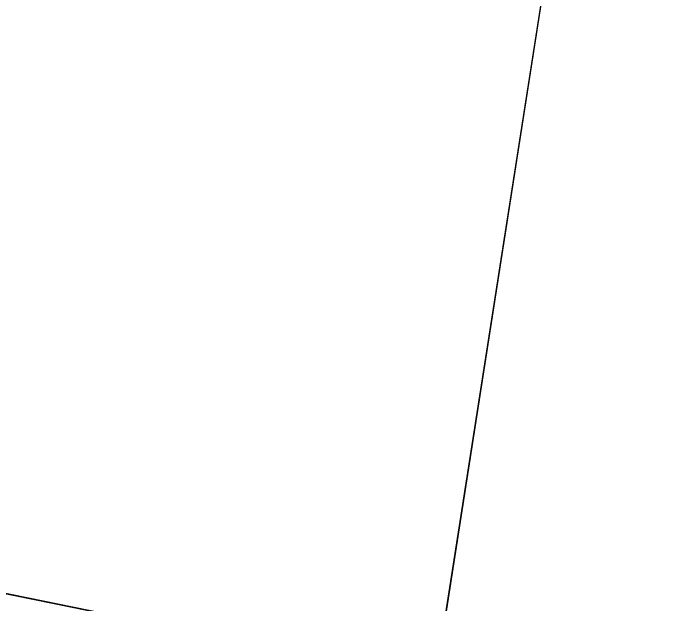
# Model space of a CAD drawing. Header units: metres. Extents: x 503497 to 504361, y 6966567 to 6966857.
# Drawn here: x 504152.933 to 504155.618, y 6966753.764 to 6966756.21 of the extents above; entities that cross this region are included whole.
import ezdxf

# ---------------------------------------------------------------- set-up
doc = ezdxf.new("R2010")
doc.units = ezdxf.units.M

msp = doc.modelspace()

# ---------------------------------------------------------------- linework, layer by layer
at = {"layer": 'SHADOW_APPROVED_20260111T072000'}
for points in [[(504162.3543, 6966751.1815), (504177.0609, 6966748.8875), (504097.0467, 6966765.1848), (504082.3401, 6966767.4788), (504162.3543, 6966751.1815)], [(504177.0609, 6966748.8875), (504175.3149, 6966737.6944), (504095.3007, 6966753.9917), (504097.0467, 6966765.1848), (504177.0609, 6966748.8875)]]:
    msp.add_lwpolyline(points, close=True, dxfattribs=at)
at = {"layer": 'SHADOW_COMPARATOR_RL48_20260111T072000'}
for points in [[(504162.3543, 6966751.1815), (504177.0609, 6966748.8875), (504131.4336, 6966758.1809), (504116.727, 6966760.4749), (504162.3543, 6966751.1815)], [(504177.0609, 6966748.8875), (504175.3149, 6966737.6944), (504129.6876, 6966746.9878), (504131.4336, 6966758.1809), (504177.0609, 6966748.8875)]]:
    msp.add_lwpolyline(points, close=True, dxfattribs=at)
at = {"layer": 'SHADOW_COMPARATOR_RL48_20261221T150000'}
for points in [[(504129.6052, 6966740.8657), (504131.954, 6966755.9236), (504155.4579, 6966758.4305), (504153.1091, 6966743.3726), (504129.6052, 6966740.8657)], [(504153.1091, 6966743.3726), (504155.4579, 6966758.4305), (504184.4863, 6966753.9024), (504184.1235, 6966751.5768), (504185.4954, 6966751.3628), (504185.8582, 6966753.6884), (504200.5648, 6966751.3944), (504198.8188, 6966740.2013), (504195.5395, 6966740.7128), (504195.3777, 6966739.6755), (504198.3056, 6966739.2188), (504196.5753, 6966728.1261), (504182.103, 6966730.3836), (504181.8081, 6966728.493), (504173.041, 6966729.8606), (504173.4951, 6966732.7718), (504170.4333, 6966733.2494), (504170.282, 6966732.279), (504161.9499, 6966733.5787), (504161.5271, 6966730.8683), (504151.4049, 6966732.4472), (504153.1091, 6966743.3726)]]:
    msp.add_lwpolyline(points, close=True, dxfattribs=at)

doc.saveas('drawing.dxf')
